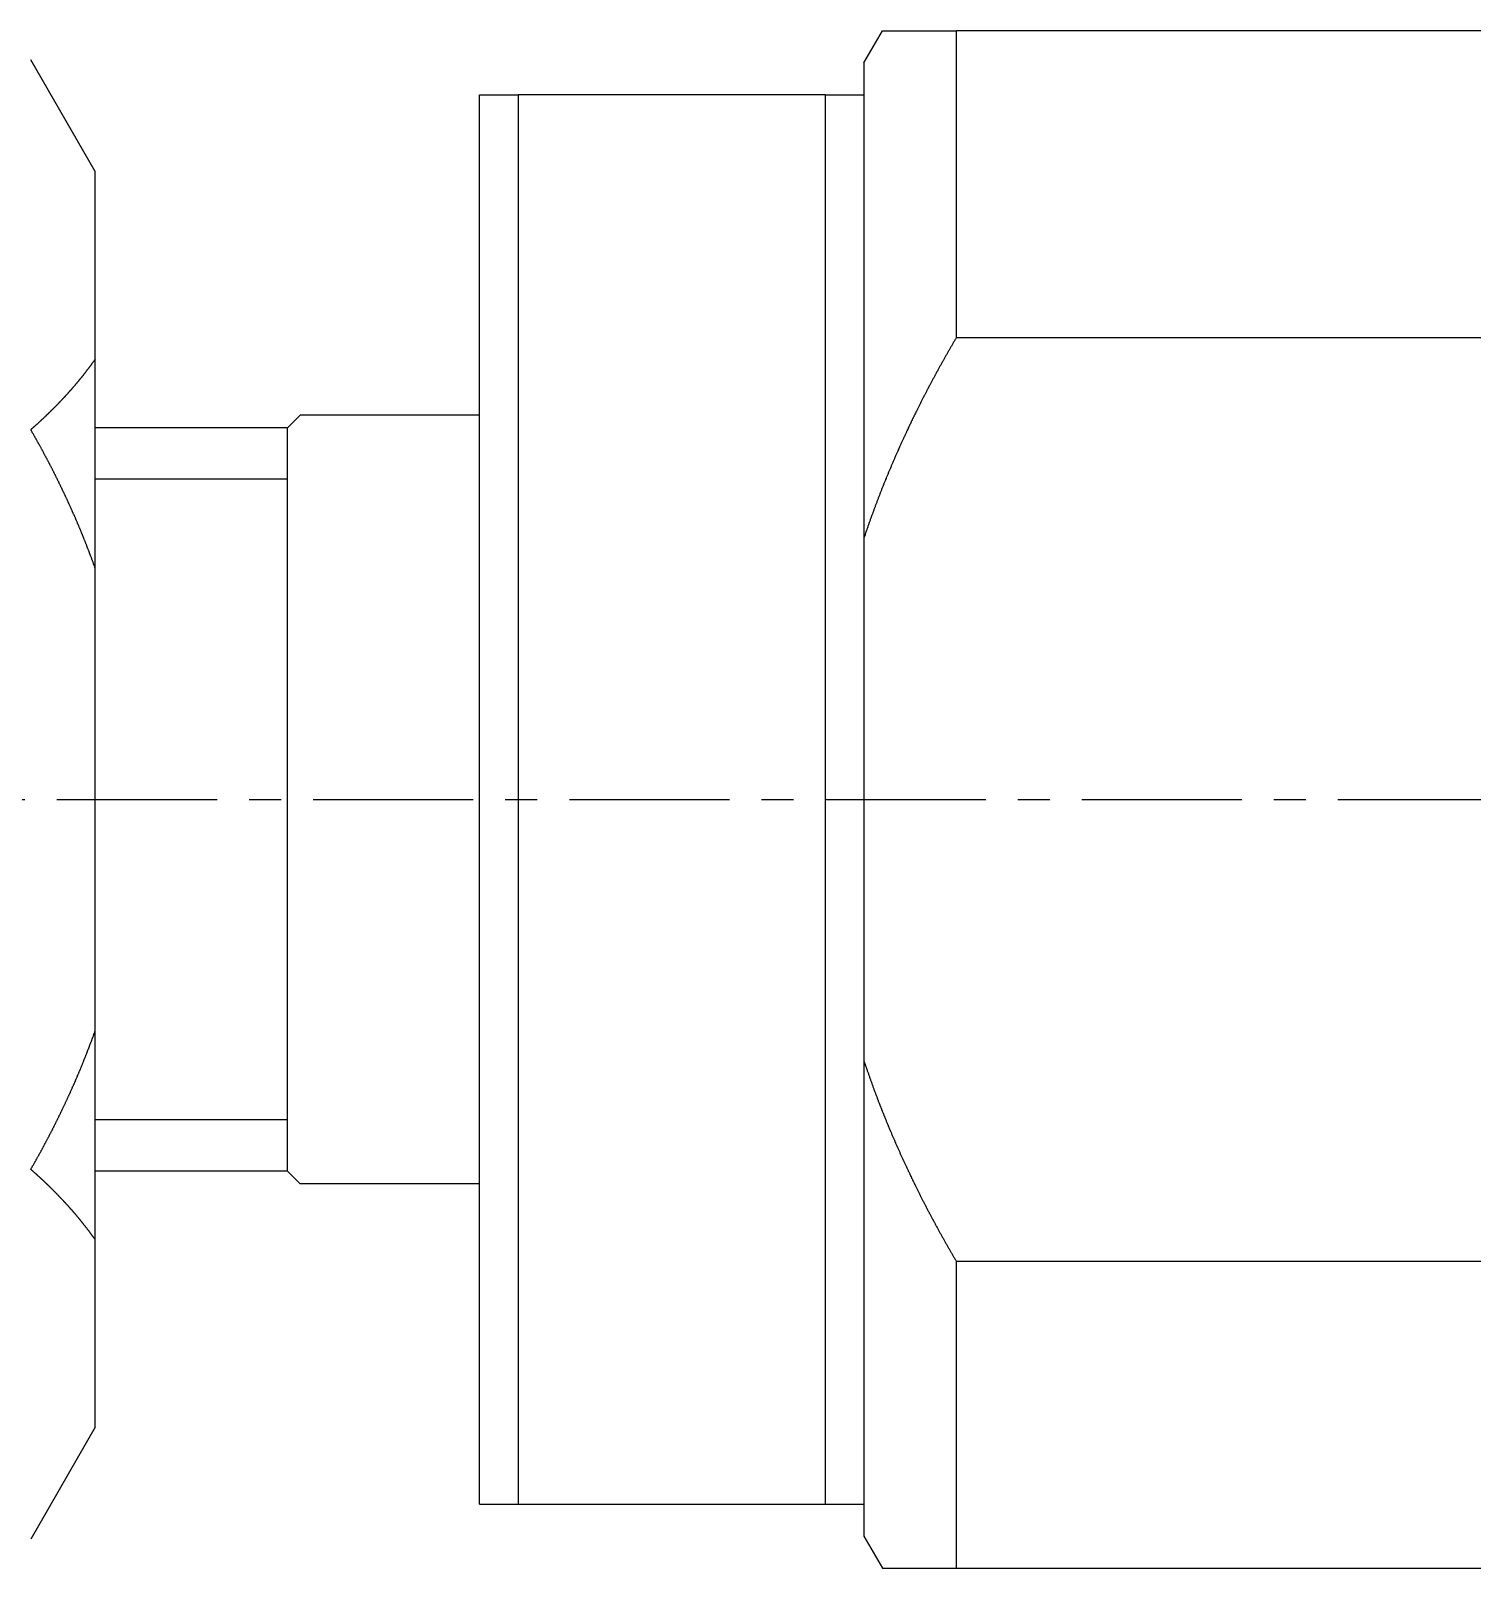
# Model space of a CAD drawing. Extents: x 56 to 259, y 61 to 128.
# Drawn here: x 112.92 to 124.17, y 105.37 to 117.37 of the extents above; entities that cross this region are included whole.
import ezdxf

# ---------------------------------------------------------------- set-up
doc = ezdxf.new("R2010")
doc.units = 0
doc.linetypes.add('CENTER', pattern=[2, 1.25, -0.25, 0.25, -0.25])
doc.layers.get('0').update_dxf_attribs({"linetype": 'CONTINUOUS'})
doc.layers.add('CENTER', color=1, linetype='CENTER')

msp = doc.modelspace()

# ---------------------------------------------------------------- linework, layer by layer
at = {"color": 7, "linetype": 'CONTINUOUS'}
for p, q in [((119.423, 117.123), (119.568, 117.373)), ((119.568, 117.373), (120.145, 117.373)), ((134.702, 117.373), (120.145, 117.373)), ((120.145, 114.978), (120.145, 117.373)), ((113.423, 116.273), (112.919, 117.146)), ((119.423, 117.123), (119.423, 111.373)), ((116.423, 116.873), (116.723, 116.873)), ((116.423, 105.873), (116.423, 116.873)), ((119.123, 116.873), (116.723, 116.873)), ((116.723, 116.873), (116.723, 105.873)), ((119.123, 116.873), (119.423, 116.873)), ((119.123, 105.873), (119.123, 116.873)), ((113.423, 106.473), (113.423, 116.273)), ((120.145, 114.978), (134.702, 114.978)), ((114.923, 114.273), (115.023, 114.373)), ((116.423, 114.373), (115.023, 114.373)), ((114.923, 114.273), (113.423, 114.273)), ((114.923, 108.473), (114.923, 114.273)), ((119.423, 111.373), (119.423, 105.623)), ((114.923, 108.473), (113.423, 108.473)), ((114.923, 108.473), (115.023, 108.373)), ((116.423, 108.373), (115.023, 108.373)), ((134.702, 107.767), (120.145, 107.767)), ((120.145, 105.373), (120.145, 107.767)), ((113.423, 106.473), (112.919, 105.599)), ((116.423, 105.873), (116.723, 105.873)), ((116.723, 105.873), (119.123, 105.873)), ((119.123, 105.873), (119.423, 105.873)), ((119.423, 105.623), (119.568, 105.373)), ((119.568, 105.373), (120.145, 105.373)), ((120.145, 105.373), (134.702, 105.373))]:
    msp.add_line(p, q, dxfattribs=at)
at = {"color": 3, "linetype": 'CONTINUOUS'}
for p, q in [((114.923, 113.873), (113.423, 113.873)), ((114.923, 108.873), (113.423, 108.873))]:
    msp.add_line(p, q, dxfattribs=at)
at = {"color": 7}
for points in [[(120.145, 114.978, 0), (120.142, 114.973, 0), (120.139, 114.968, 0), (120.136, 114.963, 0), (120.133, 114.958, 0), (120.13, 114.952, 0), (120.127, 114.947, 0), (120.123, 114.942, 0), (120.12, 114.937, 0), (120.117, 114.932, 0), (120.114, 114.926, 0), (120.111, 114.921, 0), (120.108, 114.916, 0), (120.105, 114.911, 0), (120.102, 114.906, 0), (120.099, 114.901, 0), (120.096, 114.895, 0), (120.093, 114.89, 0), (120.09, 114.885, 0), (120.087, 114.88, 0), (120.084, 114.874, 0), (120.081, 114.869, 0), (120.078, 114.864, 0), (120.075, 114.859, 0), (120.072, 114.854, 0), (120.069, 114.848, 0), (120.066, 114.843, 0), (120.063, 114.838, 0), (120.06, 114.833, 0), (120.057, 114.828, 0), (120.054, 114.822, 0), (120.051, 114.817, 0), (120.048, 114.812, 0), (120.045, 114.807, 0), (120.043, 114.801, 0), (120.04, 114.796, 0), (120.037, 114.791, 0), (120.034, 114.786, 0), (120.031, 114.78, 0), (120.028, 114.775, 0), (120.025, 114.77, 0), (120.022, 114.765, 0), (120.019, 114.759, 0), (120.016, 114.754, 0), (120.013, 114.749, 0), (120.01, 114.744, 0), (120.007, 114.738, 0), (120.004, 114.733, 0), (120.002, 114.728, 0), (119.999, 114.723, 0), (119.996, 114.717, 0), (119.993, 114.712, 0), (119.99, 114.707, 0), (119.987, 114.701, 0), (119.984, 114.696, 0), (119.981, 114.691, 0), (119.979, 114.686, 0), (119.976, 114.68, 0), (119.973, 114.675, 0), (119.97, 114.67, 0), (119.967, 114.664, 0), (119.964, 114.659, 0), (119.961, 114.654, 0), (119.959, 114.649, 0), (119.956, 114.643, 0), (119.953, 114.638, 0), (119.95, 114.633, 0), (119.947, 114.627, 0), (119.944, 114.622, 0), (119.942, 114.617, 0), (119.939, 114.611, 0), (119.936, 114.606, 0), (119.933, 114.601, 0), (119.93, 114.595, 0), (119.928, 114.59, 0), (119.925, 114.585, 0), (119.922, 114.579, 0), (119.919, 114.574, 0), (119.916, 114.569, 0), (119.914, 114.564, 0), (119.911, 114.558, 0), (119.908, 114.553, 0), (119.905, 114.547, 0), (119.903, 114.542, 0), (119.9, 114.537, 0), (119.897, 114.531, 0), (119.894, 114.526, 0), (119.891, 114.521, 0), (119.889, 114.515, 0), (119.886, 114.51, 0), (119.883, 114.505, 0), (119.881, 114.499, 0), (119.878, 114.494, 0), (119.875, 114.489, 0), (119.872, 114.483, 0), (119.87, 114.478, 0), (119.867, 114.473, 0), (119.864, 114.467, 0), (119.861, 114.462, 0), (119.859, 114.456, 0), (119.856, 114.451, 0), (119.853, 114.446, 0), (119.851, 114.44, 0), (119.848, 114.435, 0), (119.845, 114.43, 0), (119.843, 114.424, 0), (119.84, 114.419, 0), (119.837, 114.413, 0), (119.835, 114.408, 0), (119.832, 114.403, 0), (119.829, 114.397, 0), (119.827, 114.392, 0), (119.824, 114.387, 0), (119.821, 114.381, 0), (119.819, 114.376, 0), (119.816, 114.37, 0), (119.813, 114.365, 0), (119.811, 114.36, 0), (119.808, 114.354, 0), (119.806, 114.349, 0), (119.803, 114.343, 0), (119.8, 114.338, 0), (119.798, 114.332, 0), (119.795, 114.327, 0), (119.792, 114.322, 0), (119.79, 114.316, 0), (119.787, 114.311, 0), (119.785, 114.305, 0), (119.782, 114.3, 0), (119.779, 114.295, 0), (119.777, 114.289, 0), (119.774, 114.284, 0), (119.772, 114.278, 0), (119.769, 114.273, 0), (119.767, 114.267, 0), (119.764, 114.262, 0), (119.761, 114.256, 0), (119.759, 114.251, 0), (119.756, 114.246, 0), (119.754, 114.24, 0), (119.751, 114.235, 0), (119.749, 114.229, 0), (119.746, 114.224, 0), (119.744, 114.218, 0), (119.741, 114.213, 0), (119.739, 114.207, 0), (119.736, 114.202, 0), (119.734, 114.197, 0), (119.731, 114.191, 0), (119.729, 114.186, 0), (119.726, 114.18, 0), (119.724, 114.175, 0), (119.721, 114.169, 0), (119.719, 114.164, 0), (119.716, 114.158, 0), (119.714, 114.153, 0), (119.711, 114.147, 0), (119.709, 114.142, 0), (119.706, 114.136, 0), (119.704, 114.131, 0), (119.701, 114.125, 0), (119.699, 114.12, 0), (119.696, 114.114, 0), (119.694, 114.109, 0), (119.691, 114.103, 0), (119.689, 114.098, 0), (119.687, 114.092, 0), (119.684, 114.087, 0), (119.682, 114.081, 0), (119.679, 114.076, 0), (119.677, 114.07, 0), (119.674, 114.065, 0), (119.672, 114.059, 0), (119.67, 114.054, 0), (119.667, 114.048, 0), (119.665, 114.043, 0), (119.662, 114.037, 0), (119.66, 114.032, 0), (119.658, 114.026, 0), (119.655, 114.021, 0), (119.653, 114.015, 0), (119.65, 114.01, 0), (119.648, 114.004, 0), (119.646, 113.999, 0), (119.643, 113.993, 0), (119.641, 113.988, 0), (119.639, 113.982, 0), (119.636, 113.977, 0), (119.634, 113.971, 0), (119.632, 113.966, 0), (119.629, 113.96, 0), (119.627, 113.954, 0), (119.625, 113.949, 0), (119.622, 113.943, 0), (119.62, 113.938, 0), (119.618, 113.932, 0), (119.615, 113.927, 0), (119.613, 113.921, 0), (119.611, 113.916, 0), (119.608, 113.91, 0), (119.606, 113.904, 0), (119.604, 113.899, 0), (119.602, 113.893, 0), (119.599, 113.888, 0), (119.597, 113.882, 0), (119.595, 113.877, 0), (119.592, 113.871, 0), (119.59, 113.866, 0), (119.588, 113.86, 0), (119.586, 113.854, 0), (119.583, 113.849, 0), (119.581, 113.843, 0), (119.579, 113.838, 0), (119.577, 113.832, 0), (119.574, 113.827, 0), (119.572, 113.821, 0), (119.57, 113.815, 0), (119.568, 113.81, 0), (119.566, 113.804, 0), (119.563, 113.799, 0), (119.561, 113.793, 0), (119.559, 113.787, 0), (119.557, 113.782, 0), (119.555, 113.776, 0), (119.552, 113.771, 0), (119.55, 113.765, 0), (119.548, 113.759, 0), (119.546, 113.754, 0), (119.544, 113.748, 0), (119.541, 113.743, 0), (119.539, 113.737, 0), (119.537, 113.731, 0), (119.535, 113.726, 0), (119.533, 113.72, 0), (119.531, 113.715, 0), (119.528, 113.709, 0), (119.526, 113.703, 0), (119.524, 113.698, 0), (119.522, 113.692, 0), (119.52, 113.686, 0), (119.518, 113.681, 0), (119.516, 113.675, 0), (119.514, 113.67, 0), (119.511, 113.664, 0), (119.509, 113.658, 0), (119.507, 113.653, 0), (119.505, 113.647, 0), (119.503, 113.641, 0), (119.501, 113.636, 0), (119.499, 113.63, 0), (119.497, 113.624, 0), (119.495, 113.619, 0), (119.493, 113.613, 0), (119.491, 113.608, 0), (119.489, 113.602, 0), (119.486, 113.596, 0), (119.484, 113.591, 0), (119.482, 113.585, 0), (119.48, 113.579, 0), (119.478, 113.574, 0), (119.476, 113.568, 0), (119.474, 113.562, 0), (119.472, 113.557, 0), (119.47, 113.551, 0), (119.468, 113.545, 0), (119.466, 113.54, 0), (119.464, 113.534, 0), (119.462, 113.528, 0), (119.46, 113.523, 0), (119.458, 113.517, 0), (119.456, 113.511, 0), (119.454, 113.506, 0), (119.452, 113.5, 0), (119.45, 113.494, 0), (119.448, 113.489, 0), (119.446, 113.483, 0), (119.444, 113.477, 0), (119.442, 113.472, 0), (119.44, 113.466, 0), (119.438, 113.46, 0), (119.436, 113.455, 0), (119.435, 113.449, 0), (119.433, 113.443, 0), (119.431, 113.437, 0), (119.429, 113.432, 0), (119.427, 113.426, 0), (119.425, 113.42, 0), (119.423, 113.415, 0)], [(112.919, 114.259, 0), (112.921, 114.261, 0), (112.923, 114.263, 0), (112.925, 114.265, 0), (112.927, 114.266, 0), (112.929, 114.268, 0), (112.931, 114.27, 0), (112.933, 114.271, 0), (112.935, 114.273, 0), (112.937, 114.275, 0), (112.939, 114.277, 0), (112.941, 114.278, 0), (112.942, 114.28, 0), (112.944, 114.282, 0), (112.946, 114.284, 0), (112.948, 114.285, 0), (112.95, 114.287, 0), (112.952, 114.289, 0), (112.954, 114.29, 0), (112.956, 114.292, 0), (112.958, 114.294, 0), (112.96, 114.296, 0), (112.962, 114.297, 0), (112.964, 114.299, 0), (112.966, 114.301, 0), (112.968, 114.303, 0), (112.97, 114.304, 0), (112.972, 114.306, 0), (112.974, 114.308, 0), (112.976, 114.31, 0), (112.977, 114.311, 0), (112.979, 114.313, 0), (112.981, 114.315, 0), (112.983, 114.317, 0), (112.985, 114.318, 0), (112.987, 114.32, 0), (112.989, 114.322, 0), (112.991, 114.324, 0), (112.993, 114.326, 0), (112.995, 114.327, 0), (112.997, 114.329, 0), (112.999, 114.331, 0), (113.001, 114.333, 0), (113.003, 114.334, 0), (113.004, 114.336, 0), (113.006, 114.338, 0), (113.008, 114.34, 0), (113.01, 114.341, 0), (113.012, 114.343, 0), (113.014, 114.345, 0), (113.016, 114.347, 0), (113.018, 114.349, 0), (113.02, 114.35, 0), (113.022, 114.352, 0), (113.023, 114.354, 0), (113.025, 114.356, 0), (113.027, 114.358, 0), (113.029, 114.359, 0), (113.031, 114.361, 0), (113.033, 114.363, 0), (113.035, 114.365, 0), (113.037, 114.367, 0), (113.039, 114.368, 0), (113.041, 114.37, 0), (113.042, 114.372, 0), (113.044, 114.374, 0), (113.046, 114.376, 0), (113.048, 114.377, 0), (113.05, 114.379, 0), (113.052, 114.381, 0), (113.054, 114.383, 0), (113.056, 114.385, 0), (113.057, 114.386, 0), (113.059, 114.388, 0), (113.061, 114.39, 0), (113.063, 114.392, 0), (113.065, 114.394, 0), (113.067, 114.396, 0), (113.069, 114.397, 0), (113.071, 114.399, 0), (113.072, 114.401, 0), (113.074, 114.403, 0), (113.076, 114.405, 0), (113.078, 114.406, 0), (113.08, 114.408, 0), (113.082, 114.41, 0), (113.084, 114.412, 0), (113.085, 114.414, 0), (113.087, 114.416, 0), (113.089, 114.418, 0), (113.091, 114.419, 0), (113.093, 114.421, 0), (113.095, 114.423, 0), (113.097, 114.425, 0), (113.098, 114.427, 0), (113.1, 114.429, 0), (113.102, 114.43, 0), (113.104, 114.432, 0), (113.106, 114.434, 0), (113.108, 114.436, 0), (113.109, 114.438, 0), (113.111, 114.44, 0), (113.113, 114.442, 0), (113.115, 114.443, 0), (113.117, 114.445, 0), (113.119, 114.447, 0), (113.12, 114.449, 0), (113.122, 114.451, 0), (113.124, 114.453, 0), (113.126, 114.455, 0), (113.128, 114.456, 0), (113.13, 114.458, 0), (113.131, 114.46, 0), (113.133, 114.462, 0), (113.135, 114.464, 0), (113.137, 114.466, 0), (113.139, 114.468, 0), (113.14, 114.47, 0), (113.142, 114.472, 0), (113.144, 114.473, 0), (113.146, 114.475, 0), (113.148, 114.477, 0), (113.149, 114.479, 0), (113.151, 114.481, 0), (113.153, 114.483, 0), (113.155, 114.485, 0), (113.157, 114.487, 0), (113.158, 114.489, 0), (113.16, 114.49, 0), (113.162, 114.492, 0), (113.164, 114.494, 0), (113.166, 114.496, 0), (113.167, 114.498, 0), (113.169, 114.5, 0), (113.171, 114.502, 0), (113.173, 114.504, 0), (113.175, 114.506, 0), (113.176, 114.508, 0), (113.178, 114.509, 0), (113.18, 114.511, 0), (113.182, 114.513, 0), (113.183, 114.515, 0), (113.185, 114.517, 0), (113.187, 114.519, 0), (113.189, 114.521, 0), (113.19, 114.523, 0), (113.192, 114.525, 0), (113.194, 114.527, 0), (113.196, 114.529, 0), (113.198, 114.531, 0), (113.199, 114.533, 0), (113.201, 114.534, 0), (113.203, 114.536, 0), (113.205, 114.538, 0), (113.206, 114.54, 0), (113.208, 114.542, 0), (113.21, 114.544, 0), (113.212, 114.546, 0), (113.213, 114.548, 0), (113.215, 114.55, 0), (113.217, 114.552, 0), (113.219, 114.554, 0), (113.22, 114.556, 0), (113.222, 114.558, 0), (113.224, 114.56, 0), (113.225, 114.562, 0), (113.227, 114.564, 0), (113.229, 114.566, 0), (113.231, 114.567, 0), (113.232, 114.569, 0), (113.234, 114.571, 0), (113.236, 114.573, 0), (113.238, 114.575, 0), (113.239, 114.577, 0), (113.241, 114.579, 0), (113.243, 114.581, 0), (113.244, 114.583, 0), (113.246, 114.585, 0), (113.248, 114.587, 0), (113.25, 114.589, 0), (113.251, 114.591, 0), (113.253, 114.593, 0), (113.255, 114.595, 0), (113.256, 114.597, 0), (113.258, 114.599, 0), (113.26, 114.601, 0), (113.262, 114.603, 0), (113.263, 114.605, 0), (113.265, 114.607, 0), (113.267, 114.609, 0), (113.268, 114.611, 0), (113.27, 114.613, 0), (113.272, 114.615, 0), (113.273, 114.617, 0), (113.275, 114.619, 0), (113.277, 114.621, 0), (113.278, 114.623, 0), (113.28, 114.625, 0), (113.282, 114.627, 0), (113.283, 114.629, 0), (113.285, 114.631, 0), (113.287, 114.633, 0), (113.288, 114.635, 0), (113.29, 114.637, 0), (113.292, 114.639, 0), (113.293, 114.641, 0), (113.295, 114.643, 0), (113.297, 114.645, 0), (113.298, 114.647, 0), (113.3, 114.649, 0), (113.302, 114.651, 0), (113.303, 114.653, 0), (113.305, 114.655, 0), (113.307, 114.657, 0), (113.308, 114.659, 0), (113.31, 114.661, 0), (113.312, 114.663, 0), (113.313, 114.665, 0), (113.315, 114.667, 0), (113.317, 114.669, 0), (113.318, 114.671, 0), (113.32, 114.673, 0), (113.322, 114.675, 0), (113.323, 114.677, 0), (113.325, 114.679, 0), (113.326, 114.681, 0), (113.328, 114.683, 0), (113.33, 114.685, 0), (113.331, 114.688, 0), (113.333, 114.69, 0), (113.335, 114.692, 0), (113.336, 114.694, 0), (113.338, 114.696, 0), (113.339, 114.698, 0), (113.341, 114.7, 0), (113.343, 114.702, 0), (113.344, 114.704, 0), (113.346, 114.706, 0), (113.347, 114.708, 0), (113.349, 114.71, 0), (113.351, 114.712, 0), (113.352, 114.714, 0), (113.354, 114.716, 0), (113.355, 114.718, 0), (113.357, 114.72, 0), (113.359, 114.723, 0), (113.36, 114.725, 0), (113.362, 114.727, 0), (113.363, 114.729, 0), (113.365, 114.731, 0), (113.367, 114.733, 0), (113.368, 114.735, 0), (113.37, 114.737, 0), (113.371, 114.739, 0), (113.373, 114.741, 0), (113.374, 114.743, 0), (113.376, 114.745, 0), (113.378, 114.747, 0), (113.379, 114.75, 0), (113.381, 114.752, 0), (113.382, 114.754, 0), (113.384, 114.756, 0), (113.385, 114.758, 0), (113.387, 114.76, 0), (113.388, 114.762, 0), (113.39, 114.764, 0), (113.392, 114.766, 0), (113.393, 114.768, 0), (113.395, 114.771, 0), (113.396, 114.773, 0), (113.398, 114.775, 0), (113.399, 114.777, 0), (113.401, 114.779, 0), (113.402, 114.781, 0), (113.404, 114.783, 0), (113.405, 114.785, 0), (113.407, 114.787, 0), (113.408, 114.79, 0), (113.41, 114.792, 0), (113.411, 114.794, 0), (113.413, 114.796, 0), (113.415, 114.798, 0), (113.416, 114.8, 0), (113.418, 114.802, 0), (113.419, 114.804, 0), (113.421, 114.807, 0), (113.422, 114.809, 0), (113.424, 114.811, 0)], [(113.423, 113.174, 0), (113.422, 113.178, 0), (113.42, 113.182, 0), (113.419, 113.186, 0), (113.418, 113.19, 0), (113.416, 113.194, 0), (113.415, 113.198, 0), (113.413, 113.202, 0), (113.412, 113.206, 0), (113.41, 113.21, 0), (113.409, 113.214, 0), (113.408, 113.218, 0), (113.406, 113.222, 0), (113.405, 113.225, 0), (113.403, 113.229, 0), (113.402, 113.233, 0), (113.4, 113.237, 0), (113.399, 113.241, 0), (113.397, 113.245, 0), (113.396, 113.249, 0), (113.395, 113.253, 0), (113.393, 113.257, 0), (113.392, 113.261, 0), (113.39, 113.265, 0), (113.389, 113.269, 0), (113.387, 113.272, 0), (113.386, 113.276, 0), (113.384, 113.28, 0), (113.383, 113.284, 0), (113.381, 113.288, 0), (113.38, 113.292, 0), (113.378, 113.296, 0), (113.377, 113.3, 0), (113.375, 113.304, 0), (113.374, 113.308, 0), (113.372, 113.311, 0), (113.371, 113.315, 0), (113.369, 113.319, 0), (113.368, 113.323, 0), (113.366, 113.327, 0), (113.365, 113.331, 0), (113.363, 113.335, 0), (113.362, 113.339, 0), (113.36, 113.343, 0), (113.359, 113.346, 0), (113.357, 113.35, 0), (113.356, 113.354, 0), (113.354, 113.358, 0), (113.353, 113.362, 0), (113.351, 113.366, 0), (113.35, 113.37, 0), (113.348, 113.374, 0), (113.347, 113.378, 0), (113.345, 113.381, 0), (113.344, 113.385, 0), (113.342, 113.389, 0), (113.34, 113.393, 0), (113.339, 113.397, 0), (113.337, 113.401, 0), (113.336, 113.405, 0), (113.334, 113.409, 0), (113.333, 113.412, 0), (113.331, 113.416, 0), (113.33, 113.42, 0), (113.328, 113.424, 0), (113.326, 113.428, 0), (113.325, 113.432, 0), (113.323, 113.436, 0), (113.322, 113.44, 0), (113.32, 113.443, 0), (113.318, 113.447, 0), (113.317, 113.451, 0), (113.315, 113.455, 0), (113.314, 113.459, 0), (113.312, 113.463, 0), (113.311, 113.467, 0), (113.309, 113.47, 0), (113.307, 113.474, 0), (113.306, 113.478, 0), (113.304, 113.482, 0), (113.303, 113.486, 0), (113.301, 113.49, 0), (113.299, 113.494, 0), (113.298, 113.497, 0), (113.296, 113.501, 0), (113.294, 113.505, 0), (113.293, 113.509, 0), (113.291, 113.513, 0), (113.29, 113.517, 0), (113.288, 113.52, 0), (113.286, 113.524, 0), (113.285, 113.528, 0), (113.283, 113.532, 0), (113.281, 113.536, 0), (113.28, 113.54, 0), (113.278, 113.543, 0), (113.276, 113.547, 0), (113.275, 113.551, 0), (113.273, 113.555, 0), (113.272, 113.559, 0), (113.27, 113.563, 0), (113.268, 113.566, 0), (113.267, 113.57, 0), (113.265, 113.574, 0), (113.263, 113.578, 0), (113.262, 113.582, 0), (113.26, 113.586, 0), (113.258, 113.589, 0), (113.257, 113.593, 0), (113.255, 113.597, 0), (113.253, 113.601, 0), (113.251, 113.605, 0), (113.25, 113.609, 0), (113.248, 113.612, 0), (113.246, 113.616, 0), (113.245, 113.62, 0), (113.243, 113.624, 0), (113.241, 113.628, 0), (113.24, 113.631, 0), (113.238, 113.635, 0), (113.236, 113.639, 0), (113.234, 113.643, 0), (113.233, 113.647, 0), (113.231, 113.65, 0), (113.229, 113.654, 0), (113.228, 113.658, 0), (113.226, 113.662, 0), (113.224, 113.666, 0), (113.222, 113.669, 0), (113.221, 113.673, 0), (113.219, 113.677, 0), (113.217, 113.681, 0), (113.216, 113.685, 0), (113.214, 113.688, 0), (113.212, 113.692, 0), (113.21, 113.696, 0), (113.209, 113.7, 0), (113.207, 113.704, 0), (113.205, 113.707, 0), (113.203, 113.711, 0), (113.202, 113.715, 0), (113.2, 113.719, 0), (113.198, 113.723, 0), (113.196, 113.726, 0), (113.195, 113.73, 0), (113.193, 113.734, 0), (113.191, 113.738, 0), (113.189, 113.742, 0), (113.187, 113.745, 0), (113.186, 113.749, 0), (113.184, 113.753, 0), (113.182, 113.757, 0), (113.18, 113.76, 0), (113.179, 113.764, 0), (113.177, 113.768, 0), (113.175, 113.772, 0), (113.173, 113.775, 0), (113.171, 113.779, 0), (113.17, 113.783, 0), (113.168, 113.787, 0), (113.166, 113.791, 0), (113.164, 113.794, 0), (113.162, 113.798, 0), (113.161, 113.802, 0), (113.159, 113.806, 0), (113.157, 113.809, 0), (113.155, 113.813, 0), (113.153, 113.817, 0), (113.152, 113.821, 0), (113.15, 113.824, 0), (113.148, 113.828, 0), (113.146, 113.832, 0), (113.144, 113.836, 0), (113.142, 113.839, 0), (113.141, 113.843, 0), (113.139, 113.847, 0), (113.137, 113.851, 0), (113.135, 113.854, 0), (113.133, 113.858, 0), (113.131, 113.862, 0), (113.13, 113.866, 0), (113.128, 113.869, 0), (113.126, 113.873, 0), (113.124, 113.877, 0), (113.122, 113.881, 0), (113.12, 113.884, 0), (113.118, 113.888, 0), (113.117, 113.892, 0), (113.115, 113.896, 0), (113.113, 113.899, 0), (113.111, 113.903, 0), (113.109, 113.907, 0), (113.107, 113.91, 0), (113.105, 113.914, 0), (113.103, 113.918, 0), (113.102, 113.922, 0), (113.1, 113.925, 0), (113.098, 113.929, 0), (113.096, 113.933, 0), (113.094, 113.937, 0), (113.092, 113.94, 0), (113.09, 113.944, 0), (113.088, 113.948, 0), (113.086, 113.951, 0), (113.085, 113.955, 0), (113.083, 113.959, 0), (113.081, 113.963, 0), (113.079, 113.966, 0), (113.077, 113.97, 0), (113.075, 113.974, 0), (113.073, 113.977, 0), (113.071, 113.981, 0), (113.069, 113.985, 0), (113.067, 113.989, 0), (113.065, 113.992, 0), (113.063, 113.996, 0), (113.062, 114, 0), (113.06, 114.003, 0), (113.058, 114.007, 0), (113.056, 114.011, 0), (113.054, 114.014, 0), (113.052, 114.018, 0), (113.05, 114.022, 0), (113.048, 114.026, 0), (113.046, 114.029, 0), (113.044, 114.033, 0), (113.042, 114.037, 0), (113.04, 114.04, 0), (113.038, 114.044, 0), (113.036, 114.048, 0), (113.034, 114.051, 0), (113.032, 114.055, 0), (113.03, 114.059, 0), (113.028, 114.062, 0), (113.026, 114.066, 0), (113.024, 114.07, 0), (113.022, 114.073, 0), (113.021, 114.077, 0), (113.019, 114.081, 0), (113.017, 114.085, 0), (113.015, 114.088, 0), (113.013, 114.092, 0), (113.011, 114.096, 0), (113.009, 114.099, 0), (113.007, 114.103, 0), (113.005, 114.107, 0), (113.003, 114.11, 0), (113.001, 114.114, 0), (112.999, 114.118, 0), (112.997, 114.121, 0), (112.995, 114.125, 0), (112.993, 114.129, 0), (112.991, 114.132, 0), (112.989, 114.136, 0), (112.987, 114.139, 0), (112.985, 114.143, 0), (112.983, 114.147, 0), (112.981, 114.15, 0), (112.978, 114.154, 0), (112.976, 114.158, 0), (112.974, 114.161, 0), (112.972, 114.165, 0), (112.97, 114.169, 0), (112.968, 114.172, 0), (112.966, 114.176, 0), (112.964, 114.18, 0), (112.962, 114.183, 0), (112.96, 114.187, 0), (112.958, 114.191, 0), (112.956, 114.194, 0), (112.954, 114.198, 0), (112.952, 114.201, 0), (112.95, 114.205, 0), (112.948, 114.209, 0), (112.946, 114.212, 0), (112.944, 114.216, 0), (112.942, 114.22, 0), (112.94, 114.223, 0), (112.938, 114.227, 0), (112.936, 114.23, 0), (112.933, 114.234, 0), (112.931, 114.238, 0), (112.929, 114.241, 0), (112.927, 114.245, 0), (112.925, 114.249, 0), (112.923, 114.252, 0), (112.921, 114.256, 0), (112.919, 114.259, 0)], [(112.919, 108.486, 0), (112.921, 108.49, 0), (112.923, 108.493, 0), (112.925, 108.497, 0), (112.927, 108.5, 0), (112.929, 108.504, 0), (112.931, 108.508, 0), (112.933, 108.511, 0), (112.936, 108.515, 0), (112.938, 108.519, 0), (112.94, 108.522, 0), (112.942, 108.526, 0), (112.944, 108.529, 0), (112.946, 108.533, 0), (112.948, 108.537, 0), (112.95, 108.54, 0), (112.952, 108.544, 0), (112.954, 108.548, 0), (112.956, 108.551, 0), (112.958, 108.555, 0), (112.96, 108.559, 0), (112.962, 108.562, 0), (112.964, 108.566, 0), (112.966, 108.569, 0), (112.968, 108.573, 0), (112.97, 108.577, 0), (112.972, 108.58, 0), (112.974, 108.584, 0), (112.976, 108.588, 0), (112.979, 108.591, 0), (112.981, 108.595, 0), (112.983, 108.599, 0), (112.985, 108.602, 0), (112.987, 108.606, 0), (112.989, 108.61, 0), (112.991, 108.613, 0), (112.993, 108.617, 0), (112.995, 108.621, 0), (112.997, 108.624, 0), (112.999, 108.628, 0), (113.001, 108.632, 0), (113.003, 108.635, 0), (113.005, 108.639, 0), (113.007, 108.643, 0), (113.009, 108.646, 0), (113.011, 108.65, 0), (113.013, 108.654, 0), (113.015, 108.657, 0), (113.017, 108.661, 0), (113.019, 108.665, 0), (113.021, 108.668, 0), (113.023, 108.672, 0), (113.024, 108.676, 0), (113.026, 108.679, 0), (113.028, 108.683, 0), (113.03, 108.687, 0), (113.032, 108.69, 0), (113.034, 108.694, 0), (113.036, 108.698, 0), (113.038, 108.701, 0), (113.04, 108.705, 0), (113.042, 108.709, 0), (113.044, 108.713, 0), (113.046, 108.716, 0), (113.048, 108.72, 0), (113.05, 108.724, 0), (113.052, 108.727, 0), (113.054, 108.731, 0), (113.056, 108.735, 0), (113.058, 108.738, 0), (113.06, 108.742, 0), (113.062, 108.746, 0), (113.063, 108.75, 0), (113.065, 108.753, 0), (113.067, 108.757, 0), (113.069, 108.761, 0), (113.071, 108.764, 0), (113.073, 108.768, 0), (113.075, 108.772, 0), (113.077, 108.775, 0), (113.079, 108.779, 0), (113.081, 108.783, 0), (113.083, 108.787, 0), (113.085, 108.79, 0), (113.086, 108.794, 0), (113.088, 108.798, 0), (113.09, 108.801, 0), (113.092, 108.805, 0), (113.094, 108.809, 0), (113.096, 108.813, 0), (113.098, 108.816, 0), (113.1, 108.82, 0), (113.102, 108.824, 0), (113.103, 108.828, 0), (113.105, 108.831, 0), (113.107, 108.835, 0), (113.109, 108.839, 0), (113.111, 108.842, 0), (113.113, 108.846, 0), (113.115, 108.85, 0), (113.117, 108.854, 0), (113.118, 108.857, 0), (113.12, 108.861, 0), (113.122, 108.865, 0), (113.124, 108.869, 0), (113.126, 108.872, 0), (113.128, 108.876, 0), (113.13, 108.88, 0), (113.131, 108.884, 0), (113.133, 108.887, 0), (113.135, 108.891, 0), (113.137, 108.895, 0), (113.139, 108.899, 0), (113.141, 108.902, 0), (113.142, 108.906, 0), (113.144, 108.91, 0), (113.146, 108.914, 0), (113.148, 108.917, 0), (113.15, 108.921, 0), (113.152, 108.925, 0), (113.153, 108.929, 0), (113.155, 108.932, 0), (113.157, 108.936, 0), (113.159, 108.94, 0), (113.161, 108.944, 0), (113.162, 108.947, 0), (113.164, 108.951, 0), (113.166, 108.955, 0), (113.168, 108.959, 0), (113.17, 108.963, 0), (113.171, 108.966, 0), (113.173, 108.97, 0), (113.175, 108.974, 0), (113.177, 108.978, 0), (113.179, 108.981, 0), (113.18, 108.985, 0), (113.182, 108.989, 0), (113.184, 108.993, 0), (113.186, 108.996, 0), (113.188, 109, 0), (113.189, 109.004, 0), (113.191, 109.008, 0), (113.193, 109.012, 0), (113.195, 109.015, 0), (113.196, 109.019, 0), (113.198, 109.023, 0), (113.2, 109.027, 0), (113.202, 109.031, 0), (113.203, 109.034, 0), (113.205, 109.038, 0), (113.207, 109.042, 0), (113.209, 109.046, 0), (113.21, 109.049, 0), (113.212, 109.053, 0), (113.214, 109.057, 0), (113.216, 109.061, 0), (113.217, 109.065, 0), (113.219, 109.068, 0), (113.221, 109.072, 0), (113.223, 109.076, 0), (113.224, 109.08, 0), (113.226, 109.084, 0), (113.228, 109.087, 0), (113.229, 109.091, 0), (113.231, 109.095, 0), (113.233, 109.099, 0), (113.235, 109.103, 0), (113.236, 109.107, 0), (113.238, 109.11, 0), (113.24, 109.114, 0), (113.241, 109.118, 0), (113.243, 109.122, 0), (113.245, 109.126, 0), (113.246, 109.129, 0), (113.248, 109.133, 0), (113.25, 109.137, 0), (113.252, 109.141, 0), (113.253, 109.145, 0), (113.255, 109.149, 0), (113.257, 109.152, 0), (113.258, 109.156, 0), (113.26, 109.16, 0), (113.262, 109.164, 0), (113.263, 109.168, 0), (113.265, 109.171, 0), (113.267, 109.175, 0), (113.268, 109.179, 0), (113.27, 109.183, 0), (113.272, 109.187, 0), (113.273, 109.191, 0), (113.275, 109.194, 0), (113.277, 109.198, 0), (113.278, 109.202, 0), (113.28, 109.206, 0), (113.281, 109.21, 0), (113.283, 109.214, 0), (113.285, 109.218, 0), (113.286, 109.221, 0), (113.288, 109.225, 0), (113.29, 109.229, 0), (113.291, 109.233, 0), (113.293, 109.237, 0), (113.295, 109.241, 0), (113.296, 109.244, 0), (113.298, 109.248, 0), (113.299, 109.252, 0), (113.301, 109.256, 0), (113.303, 109.26, 0), (113.304, 109.264, 0), (113.306, 109.268, 0), (113.307, 109.271, 0), (113.309, 109.275, 0), (113.311, 109.279, 0), (113.312, 109.283, 0), (113.314, 109.287, 0), (113.315, 109.291, 0), (113.317, 109.295, 0), (113.319, 109.298, 0), (113.32, 109.302, 0), (113.322, 109.306, 0), (113.323, 109.31, 0), (113.325, 109.314, 0), (113.326, 109.318, 0), (113.328, 109.322, 0), (113.33, 109.325, 0), (113.331, 109.329, 0), (113.333, 109.333, 0), (113.334, 109.337, 0), (113.336, 109.341, 0), (113.337, 109.345, 0), (113.339, 109.349, 0), (113.341, 109.353, 0), (113.342, 109.356, 0), (113.344, 109.36, 0), (113.345, 109.364, 0), (113.347, 109.368, 0), (113.348, 109.372, 0), (113.35, 109.376, 0), (113.351, 109.38, 0), (113.353, 109.384, 0), (113.354, 109.388, 0), (113.356, 109.391, 0), (113.357, 109.395, 0), (113.359, 109.399, 0), (113.36, 109.403, 0), (113.362, 109.407, 0), (113.363, 109.411, 0), (113.365, 109.415, 0), (113.367, 109.419, 0), (113.368, 109.423, 0), (113.37, 109.426, 0), (113.371, 109.43, 0), (113.373, 109.434, 0), (113.374, 109.438, 0), (113.376, 109.442, 0), (113.377, 109.446, 0), (113.378, 109.45, 0), (113.38, 109.454, 0), (113.381, 109.458, 0), (113.383, 109.462, 0), (113.384, 109.465, 0), (113.386, 109.469, 0), (113.387, 109.473, 0), (113.389, 109.477, 0), (113.39, 109.481, 0), (113.392, 109.485, 0), (113.393, 109.489, 0), (113.395, 109.493, 0), (113.396, 109.497, 0), (113.398, 109.501, 0), (113.399, 109.505, 0), (113.4, 109.508, 0), (113.402, 109.512, 0), (113.403, 109.516, 0), (113.405, 109.52, 0), (113.406, 109.524, 0), (113.408, 109.528, 0), (113.409, 109.532, 0), (113.411, 109.536, 0), (113.412, 109.54, 0), (113.413, 109.544, 0), (113.415, 109.548, 0), (113.416, 109.552, 0), (113.418, 109.556, 0), (113.419, 109.559, 0), (113.42, 109.563, 0), (113.422, 109.567, 0), (113.423, 109.571, 0)], [(119.423, 109.329, 0), (119.425, 109.324, 0), (119.427, 109.318, 0), (119.429, 109.312, 0), (119.431, 109.307, 0), (119.433, 109.301, 0), (119.435, 109.295, 0), (119.437, 109.29, 0), (119.439, 109.284, 0), (119.441, 109.278, 0), (119.443, 109.273, 0), (119.445, 109.267, 0), (119.447, 109.261, 0), (119.449, 109.256, 0), (119.451, 109.25, 0), (119.453, 109.244, 0), (119.455, 109.239, 0), (119.457, 109.233, 0), (119.459, 109.227, 0), (119.461, 109.222, 0), (119.463, 109.216, 0), (119.465, 109.21, 0), (119.467, 109.205, 0), (119.469, 109.199, 0), (119.471, 109.193, 0), (119.473, 109.188, 0), (119.475, 109.182, 0), (119.477, 109.176, 0), (119.479, 109.171, 0), (119.481, 109.165, 0), (119.483, 109.159, 0), (119.485, 109.154, 0), (119.487, 109.148, 0), (119.489, 109.142, 0), (119.491, 109.137, 0), (119.493, 109.131, 0), (119.495, 109.125, 0), (119.497, 109.12, 0), (119.499, 109.114, 0), (119.501, 109.109, 0), (119.503, 109.103, 0), (119.506, 109.097, 0), (119.508, 109.092, 0), (119.51, 109.086, 0), (119.512, 109.08, 0), (119.514, 109.075, 0), (119.516, 109.069, 0), (119.518, 109.064, 0), (119.52, 109.058, 0), (119.522, 109.052, 0), (119.525, 109.047, 0), (119.527, 109.041, 0), (119.529, 109.035, 0), (119.531, 109.03, 0), (119.533, 109.024, 0), (119.535, 109.019, 0), (119.537, 109.013, 0), (119.54, 109.007, 0), (119.542, 109.002, 0), (119.544, 108.996, 0), (119.546, 108.991, 0), (119.548, 108.985, 0), (119.551, 108.979, 0), (119.553, 108.974, 0), (119.555, 108.968, 0), (119.557, 108.963, 0), (119.559, 108.957, 0), (119.561, 108.951, 0), (119.564, 108.946, 0), (119.566, 108.94, 0), (119.568, 108.935, 0), (119.57, 108.929, 0), (119.573, 108.924, 0), (119.575, 108.918, 0), (119.577, 108.912, 0), (119.579, 108.907, 0), (119.582, 108.901, 0), (119.584, 108.896, 0), (119.586, 108.89, 0), (119.588, 108.885, 0), (119.591, 108.879, 0), (119.593, 108.873, 0), (119.595, 108.868, 0), (119.597, 108.862, 0), (119.6, 108.857, 0), (119.602, 108.851, 0), (119.604, 108.846, 0), (119.607, 108.84, 0), (119.609, 108.835, 0), (119.611, 108.829, 0), (119.613, 108.823, 0), (119.616, 108.818, 0), (119.618, 108.812, 0), (119.62, 108.807, 0), (119.623, 108.801, 0), (119.625, 108.796, 0), (119.627, 108.79, 0), (119.63, 108.785, 0), (119.632, 108.779, 0), (119.634, 108.774, 0), (119.637, 108.768, 0), (119.639, 108.763, 0), (119.641, 108.757, 0), (119.644, 108.751, 0), (119.646, 108.746, 0), (119.648, 108.74, 0), (119.651, 108.735, 0), (119.653, 108.729, 0), (119.656, 108.724, 0), (119.658, 108.718, 0), (119.66, 108.713, 0), (119.663, 108.707, 0), (119.665, 108.702, 0), (119.668, 108.696, 0), (119.67, 108.691, 0), (119.672, 108.685, 0), (119.675, 108.68, 0), (119.677, 108.674, 0), (119.68, 108.669, 0), (119.682, 108.663, 0), (119.684, 108.658, 0), (119.687, 108.652, 0), (119.689, 108.647, 0), (119.692, 108.641, 0), (119.694, 108.636, 0), (119.697, 108.63, 0), (119.699, 108.625, 0), (119.702, 108.619, 0), (119.704, 108.614, 0), (119.706, 108.608, 0), (119.709, 108.603, 0), (119.711, 108.597, 0), (119.714, 108.592, 0), (119.716, 108.587, 0), (119.719, 108.581, 0), (119.721, 108.576, 0), (119.724, 108.57, 0), (119.726, 108.565, 0), (119.729, 108.559, 0), (119.731, 108.554, 0), (119.734, 108.548, 0), (119.736, 108.543, 0), (119.739, 108.537, 0), (119.741, 108.532, 0), (119.744, 108.526, 0), (119.746, 108.521, 0), (119.749, 108.516, 0), (119.752, 108.51, 0), (119.754, 108.505, 0), (119.757, 108.499, 0), (119.759, 108.494, 0), (119.762, 108.488, 0), (119.764, 108.483, 0), (119.767, 108.478, 0), (119.769, 108.472, 0), (119.772, 108.467, 0), (119.775, 108.461, 0), (119.777, 108.456, 0), (119.78, 108.45, 0), (119.782, 108.445, 0), (119.785, 108.44, 0), (119.787, 108.434, 0), (119.79, 108.429, 0), (119.793, 108.423, 0), (119.795, 108.418, 0), (119.798, 108.412, 0), (119.801, 108.407, 0), (119.803, 108.402, 0), (119.806, 108.396, 0), (119.808, 108.391, 0), (119.811, 108.385, 0), (119.814, 108.38, 0), (119.816, 108.375, 0), (119.819, 108.369, 0), (119.822, 108.364, 0), (119.824, 108.358, 0), (119.827, 108.353, 0), (119.83, 108.348, 0), (119.832, 108.342, 0), (119.835, 108.337, 0), (119.838, 108.332, 0), (119.84, 108.326, 0), (119.843, 108.321, 0), (119.846, 108.315, 0), (119.848, 108.31, 0), (119.851, 108.305, 0), (119.854, 108.299, 0), (119.856, 108.294, 0), (119.859, 108.289, 0), (119.862, 108.283, 0), (119.864, 108.278, 0), (119.867, 108.272, 0), (119.87, 108.267, 0), (119.873, 108.262, 0), (119.875, 108.256, 0), (119.878, 108.251, 0), (119.881, 108.246, 0), (119.883, 108.24, 0), (119.886, 108.235, 0), (119.889, 108.23, 0), (119.892, 108.224, 0), (119.894, 108.219, 0), (119.897, 108.214, 0), (119.9, 108.208, 0), (119.903, 108.203, 0), (119.905, 108.198, 0), (119.908, 108.192, 0), (119.911, 108.187, 0), (119.914, 108.182, 0), (119.917, 108.176, 0), (119.919, 108.171, 0), (119.922, 108.166, 0), (119.925, 108.16, 0), (119.928, 108.155, 0), (119.931, 108.15, 0), (119.933, 108.144, 0), (119.936, 108.139, 0), (119.939, 108.134, 0), (119.942, 108.128, 0), (119.945, 108.123, 0), (119.947, 108.118, 0), (119.95, 108.113, 0), (119.953, 108.107, 0), (119.956, 108.102, 0), (119.959, 108.097, 0), (119.962, 108.091, 0), (119.964, 108.086, 0), (119.967, 108.081, 0), (119.97, 108.075, 0), (119.973, 108.07, 0), (119.976, 108.065, 0), (119.979, 108.06, 0), (119.982, 108.054, 0), (119.984, 108.049, 0), (119.987, 108.044, 0), (119.99, 108.039, 0), (119.993, 108.033, 0), (119.996, 108.028, 0), (119.999, 108.023, 0), (120.002, 108.017, 0), (120.005, 108.012, 0), (120.007, 108.007, 0), (120.01, 108.002, 0), (120.013, 107.996, 0), (120.016, 107.991, 0), (120.019, 107.986, 0), (120.022, 107.981, 0), (120.025, 107.975, 0), (120.028, 107.97, 0), (120.031, 107.965, 0), (120.034, 107.96, 0), (120.037, 107.954, 0), (120.04, 107.949, 0), (120.043, 107.944, 0), (120.046, 107.939, 0), (120.048, 107.933, 0), (120.051, 107.928, 0), (120.054, 107.923, 0), (120.057, 107.918, 0), (120.06, 107.913, 0), (120.063, 107.907, 0), (120.066, 107.902, 0), (120.069, 107.897, 0), (120.072, 107.892, 0), (120.075, 107.886, 0), (120.078, 107.881, 0), (120.081, 107.876, 0), (120.084, 107.871, 0), (120.087, 107.866, 0), (120.09, 107.86, 0), (120.093, 107.855, 0), (120.096, 107.85, 0), (120.099, 107.845, 0), (120.102, 107.84, 0), (120.105, 107.834, 0), (120.108, 107.829, 0), (120.111, 107.824, 0), (120.114, 107.819, 0), (120.117, 107.814, 0), (120.12, 107.809, 0), (120.123, 107.803, 0), (120.127, 107.798, 0), (120.13, 107.793, 0), (120.133, 107.788, 0), (120.136, 107.783, 0), (120.139, 107.777, 0), (120.142, 107.772, 0), (120.145, 107.767, 0)], [(113.423, 107.935, 0), (113.422, 107.937, 0), (113.42, 107.94, 0), (113.419, 107.942, 0), (113.417, 107.944, 0), (113.416, 107.946, 0), (113.414, 107.948, 0), (113.413, 107.95, 0), (113.411, 107.952, 0), (113.409, 107.954, 0), (113.408, 107.957, 0), (113.406, 107.959, 0), (113.405, 107.961, 0), (113.403, 107.963, 0), (113.402, 107.965, 0), (113.4, 107.967, 0), (113.399, 107.969, 0), (113.397, 107.971, 0), (113.396, 107.973, 0), (113.394, 107.976, 0), (113.393, 107.978, 0), (113.391, 107.98, 0), (113.39, 107.982, 0), (113.388, 107.984, 0), (113.386, 107.986, 0), (113.385, 107.988, 0), (113.383, 107.99, 0), (113.382, 107.992, 0), (113.38, 107.994, 0), (113.379, 107.996, 0), (113.377, 107.999, 0), (113.376, 108.001, 0), (113.374, 108.003, 0), (113.372, 108.005, 0), (113.371, 108.007, 0), (113.369, 108.009, 0), (113.368, 108.011, 0), (113.366, 108.013, 0), (113.365, 108.015, 0), (113.363, 108.017, 0), (113.361, 108.019, 0), (113.36, 108.021, 0), (113.358, 108.023, 0), (113.357, 108.026, 0), (113.355, 108.028, 0), (113.353, 108.03, 0), (113.352, 108.032, 0), (113.35, 108.034, 0), (113.349, 108.036, 0), (113.347, 108.038, 0), (113.345, 108.04, 0), (113.344, 108.042, 0), (113.342, 108.044, 0), (113.341, 108.046, 0), (113.339, 108.048, 0), (113.337, 108.05, 0), (113.336, 108.052, 0), (113.334, 108.054, 0), (113.333, 108.056, 0), (113.331, 108.058, 0), (113.329, 108.06, 0), (113.328, 108.063, 0), (113.326, 108.065, 0), (113.324, 108.067, 0), (113.323, 108.069, 0), (113.321, 108.071, 0), (113.319, 108.073, 0), (113.318, 108.075, 0), (113.316, 108.077, 0), (113.315, 108.079, 0), (113.313, 108.081, 0), (113.311, 108.083, 0), (113.31, 108.085, 0), (113.308, 108.087, 0), (113.306, 108.089, 0), (113.305, 108.091, 0), (113.303, 108.093, 0), (113.301, 108.095, 0), (113.3, 108.097, 0), (113.298, 108.099, 0), (113.296, 108.101, 0), (113.295, 108.103, 0), (113.293, 108.105, 0), (113.291, 108.107, 0), (113.29, 108.109, 0), (113.288, 108.111, 0), (113.286, 108.113, 0), (113.285, 108.115, 0), (113.283, 108.117, 0), (113.281, 108.119, 0), (113.28, 108.121, 0), (113.278, 108.123, 0), (113.276, 108.125, 0), (113.275, 108.127, 0), (113.273, 108.129, 0), (113.271, 108.131, 0), (113.27, 108.133, 0), (113.268, 108.135, 0), (113.266, 108.137, 0), (113.265, 108.139, 0), (113.263, 108.141, 0), (113.261, 108.143, 0), (113.259, 108.145, 0), (113.258, 108.147, 0), (113.256, 108.149, 0), (113.254, 108.151, 0), (113.253, 108.153, 0), (113.251, 108.155, 0), (113.249, 108.157, 0), (113.248, 108.159, 0), (113.246, 108.161, 0), (113.244, 108.163, 0), (113.242, 108.165, 0), (113.241, 108.167, 0), (113.239, 108.169, 0), (113.237, 108.17, 0), (113.236, 108.172, 0), (113.234, 108.174, 0), (113.232, 108.176, 0), (113.23, 108.178, 0), (113.229, 108.18, 0), (113.227, 108.182, 0), (113.225, 108.184, 0), (113.223, 108.186, 0), (113.222, 108.188, 0), (113.22, 108.19, 0), (113.218, 108.192, 0), (113.216, 108.194, 0), (113.215, 108.196, 0), (113.213, 108.198, 0), (113.211, 108.2, 0), (113.21, 108.202, 0), (113.208, 108.204, 0), (113.206, 108.206, 0), (113.204, 108.207, 0), (113.203, 108.209, 0), (113.201, 108.211, 0), (113.199, 108.213, 0), (113.197, 108.215, 0), (113.195, 108.217, 0), (113.194, 108.219, 0), (113.192, 108.221, 0), (113.19, 108.223, 0), (113.188, 108.225, 0), (113.187, 108.227, 0), (113.185, 108.229, 0), (113.183, 108.231, 0), (113.181, 108.232, 0), (113.18, 108.234, 0), (113.178, 108.236, 0), (113.176, 108.238, 0), (113.174, 108.24, 0), (113.172, 108.242, 0), (113.171, 108.244, 0), (113.169, 108.246, 0), (113.167, 108.248, 0), (113.165, 108.25, 0), (113.164, 108.251, 0), (113.162, 108.253, 0), (113.16, 108.255, 0), (113.158, 108.257, 0), (113.156, 108.259, 0), (113.155, 108.261, 0), (113.153, 108.263, 0), (113.151, 108.265, 0), (113.149, 108.267, 0), (113.147, 108.269, 0), (113.146, 108.27, 0), (113.144, 108.272, 0), (113.142, 108.274, 0), (113.14, 108.276, 0), (113.138, 108.278, 0), (113.137, 108.28, 0), (113.135, 108.282, 0), (113.133, 108.284, 0), (113.131, 108.285, 0), (113.129, 108.287, 0), (113.127, 108.289, 0), (113.126, 108.291, 0), (113.124, 108.293, 0), (113.122, 108.295, 0), (113.12, 108.297, 0), (113.118, 108.298, 0), (113.117, 108.3, 0), (113.115, 108.302, 0), (113.113, 108.304, 0), (113.111, 108.306, 0), (113.109, 108.308, 0), (113.107, 108.31, 0), (113.106, 108.311, 0), (113.104, 108.313, 0), (113.102, 108.315, 0), (113.1, 108.317, 0), (113.098, 108.319, 0), (113.096, 108.321, 0), (113.095, 108.323, 0), (113.093, 108.324, 0), (113.091, 108.326, 0), (113.089, 108.328, 0), (113.087, 108.33, 0), (113.085, 108.332, 0), (113.083, 108.334, 0), (113.082, 108.335, 0), (113.08, 108.337, 0), (113.078, 108.339, 0), (113.076, 108.341, 0), (113.074, 108.343, 0), (113.072, 108.345, 0), (113.07, 108.346, 0), (113.069, 108.348, 0), (113.067, 108.35, 0), (113.065, 108.352, 0), (113.063, 108.354, 0), (113.061, 108.356, 0), (113.059, 108.357, 0), (113.057, 108.359, 0), (113.055, 108.361, 0), (113.054, 108.363, 0), (113.052, 108.365, 0), (113.05, 108.366, 0), (113.048, 108.368, 0), (113.046, 108.37, 0), (113.044, 108.372, 0), (113.042, 108.374, 0), (113.04, 108.375, 0), (113.039, 108.377, 0), (113.037, 108.379, 0), (113.035, 108.381, 0), (113.033, 108.383, 0), (113.031, 108.384, 0), (113.029, 108.386, 0), (113.027, 108.388, 0), (113.025, 108.39, 0), (113.023, 108.392, 0), (113.021, 108.393, 0), (113.02, 108.395, 0), (113.018, 108.397, 0), (113.016, 108.399, 0), (113.014, 108.4, 0), (113.012, 108.402, 0), (113.01, 108.404, 0), (113.008, 108.406, 0), (113.006, 108.408, 0), (113.004, 108.409, 0), (113.002, 108.411, 0), (113.001, 108.413, 0), (112.999, 108.415, 0), (112.997, 108.416, 0), (112.995, 108.418, 0), (112.993, 108.42, 0), (112.991, 108.422, 0), (112.989, 108.424, 0), (112.987, 108.425, 0), (112.985, 108.427, 0), (112.983, 108.429, 0), (112.981, 108.431, 0), (112.979, 108.432, 0), (112.977, 108.434, 0), (112.975, 108.436, 0), (112.974, 108.438, 0), (112.972, 108.439, 0), (112.97, 108.441, 0), (112.968, 108.443, 0), (112.966, 108.445, 0), (112.964, 108.446, 0), (112.962, 108.448, 0), (112.96, 108.45, 0), (112.958, 108.452, 0), (112.956, 108.453, 0), (112.954, 108.455, 0), (112.952, 108.457, 0), (112.95, 108.458, 0), (112.948, 108.46, 0), (112.946, 108.462, 0), (112.944, 108.464, 0), (112.942, 108.465, 0), (112.94, 108.467, 0), (112.939, 108.469, 0), (112.937, 108.471, 0), (112.935, 108.472, 0), (112.933, 108.474, 0), (112.931, 108.476, 0), (112.929, 108.477, 0), (112.927, 108.479, 0), (112.925, 108.481, 0), (112.923, 108.483, 0), (112.921, 108.484, 0), (112.919, 108.486, 0)]]:
    msp.add_polyline3d(points, dxfattribs=at)
at = {"layer": 'CENTER', "color": 1, "linetype": 'CENTER'}
msp.add_line((87.123, 111.373), (197.023, 111.373), dxfattribs=at)

doc.saveas('drawing.dxf')
